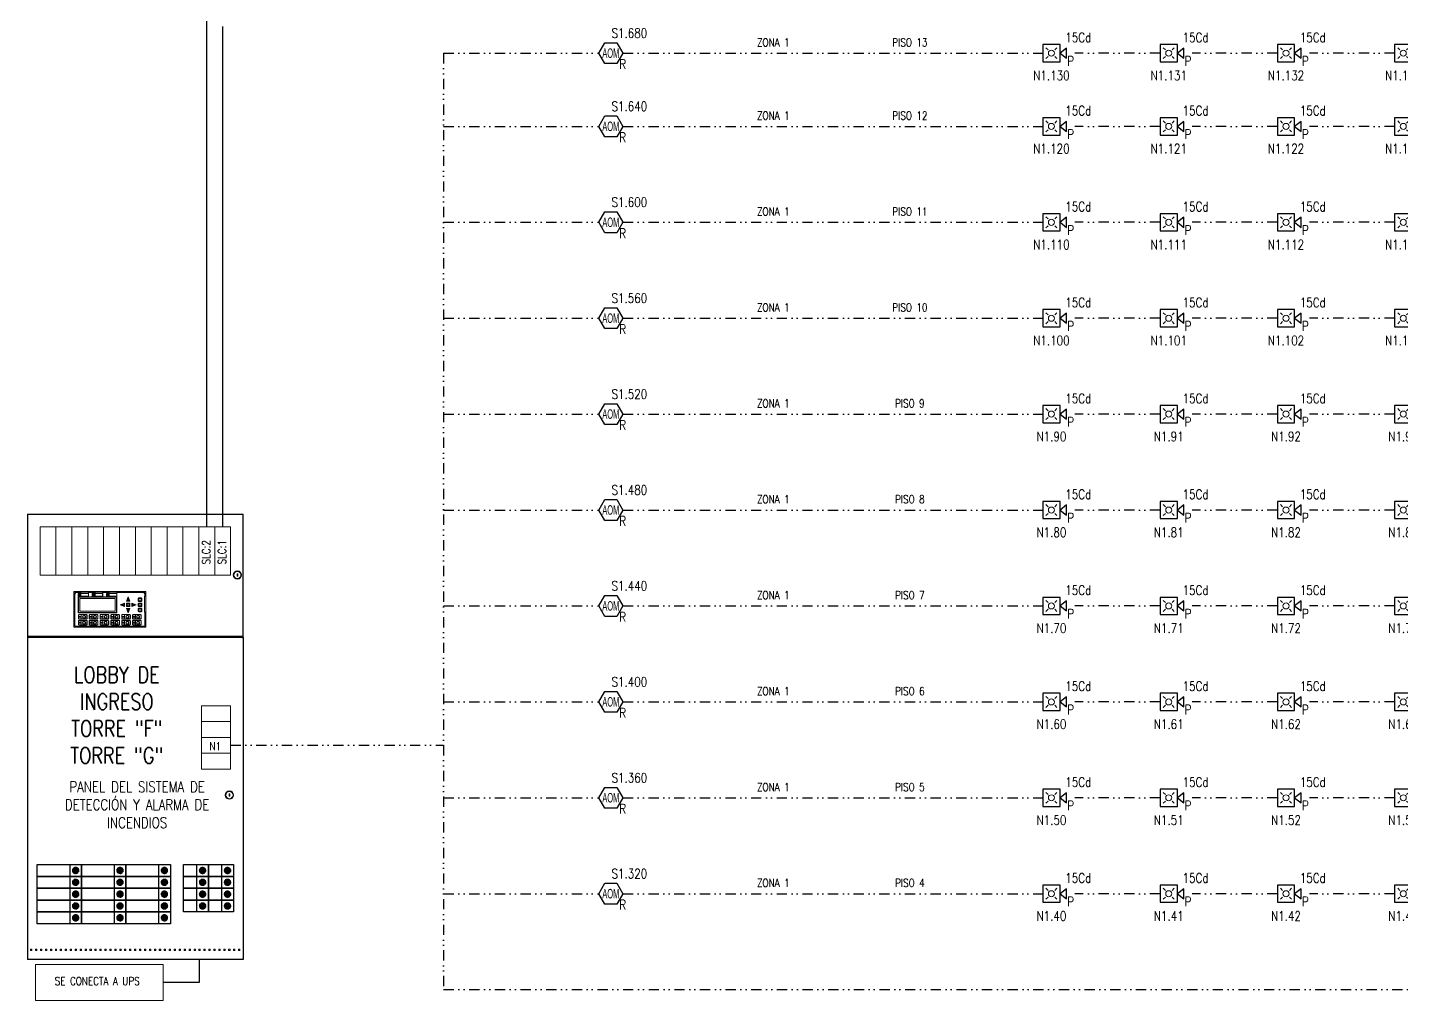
# Model space of a CAD drawing. Header units: millimetres. Extents: x 211731 to 284860, y 77995 to 131609.
# Drawn here: x 211731 to 237266, y 77995 to 96082 of the extents above; entities that cross this region are included whole.
import ezdxf
from ezdxf.enums import TextEntityAlignment as Align

# ---------------------------------------------------------------- set-up
doc = ezdxf.new("R2010")
doc.units = ezdxf.units.MM
for name, pattern in [('AQ-06 (CORTES Y ELEVACIONES)-MANATI 2 - 17-12-12$0$EJE ESC 25 000$1${ Batten }', [0]), ('DIVIDE2', [15.875, 6.35, -3.175, 0, -3.175, 0, -3.175]), ('PHANTOM', [63.5, 31.75, -6.35, 6.35, -6.35, 6.35, -6.35])]:
    doc.linetypes.add(name, pattern=pattern)
for name, color, linetype, lineweight in [('D&A SLC EQUIPOS', 7, 'Continuous', 20), ('VCS_D&A (NAC)', 4, 'DIVIDE2', 30), ('VCS_D&A (SLC)', 92, 'Continuous', 30), ('VCS_EQUIPOS', 7, 'Continuous', 30), ('VCS_ESPECTRAL', 161, 'PHANTOM', 15), ('VCS_LINEA FINA', 232, 'Continuous', 20), ('VCS_TEXTO 0 (EQ.)', 160, 'Continuous', 15), ('VCS_TEXTO 1(TAG)', 7, 'Continuous', 15), ('VCS_TEXTO 2 (NOTAS)', 7, 'Continuous', 15)]:
    doc.layers.add(name, color=color, linetype=linetype, lineweight=lineweight)
doc.layers.add('VCS_METAL', color=60, linetype='Continuous')
doc.styles.get("Standard").update_dxf_attribs({"font": 'arial.ttf'})
doc.styles.add('VCS', font='romans.shx', dxfattribs={"width": 0.8, "height": 2.4})
doc.styles.add('VCS_2', font='romans.shx', dxfattribs={"width": 0.8, "height": 2})

# ---------------------------------------------------------------- blocks, each defined once
blk = doc.blocks.new('Módulo de control (relay)')
at = {"layer": 'VCS_EQUIPOS'}
blk.add_lwpolyline([(1.4, -2.42), (-1.4, -2.42), (-2.8, 0), (-1.4, 2.42), (1.4, 2.42), (2.8, 0)], close=True, dxfattribs=at)
at = {"layer": 'VCS_TEXTO 0 (EQ.)', "color": 175, "insert": (0, 0), "char_height": 2.2, "attachment_point": 5}
blk.add_mtext('{\\fArial Narrow|b0|i0|c0|p34;\\W0.6;\\C160;AOM}', dxfattribs=at)
at = {"layer": 'VCS_TEXTO 1(TAG)', "style": 'VCS', "width": 0.8}
for tag, p in [('D1', (0.87, 3.07)), ('D2', (0.87, -5.61))]:
    blk.add_attdef(tag, p, '', height=2.2, dxfattribs=at)
blk = doc.blocks.new('Sirena con luz estroboscópica_PARED')
for points in [[(2, 2), (-2, 2), (-2, -2), (2, -2)], [(3.52, -1.17), (3.52, 1.17), (2, 0)]]:
    blk.add_lwpolyline(points, close=True)
at = {"layer": 'VCS_TEXTO 0 (EQ.)', "color": 160}
for p, q in [((-1.27, 1.27), (-0.78, 0.78)), ((1.27, 1.27), (0.78, 0.78)), ((-0.78, -0.78), (-1.27, -1.27)), ((0.78, -0.78), (1.27, -1.27))]:
    blk.add_line(p, q, dxfattribs=at)
blk.add_circle((0, 0), 0.703, dxfattribs=at)
at = {"layer": 'VCS_TEXTO 1(TAG)', "style": 'VCS', "width": 0.8}
for tag, p in [('INTEN.', (3.21, 2.55)), ('TIPO', (3.7, -2.91))]:
    blk.add_attdef(tag, p, '', height=2.2, dxfattribs=at)
blk.add_attdef('NUM-COD', text='', height=2.2, dxfattribs=at).set_placement((0, -6.28), align=Align.CENTER)

msp = doc.modelspace()

# ---------------------------------------------------------------- hatches: boundary and pattern name
at = {"layer": 'VCS_ESPECTRAL'}
h = msp.add_hatch(color=256, dxfattribs=at)
h.dxf.hatch_style = 1
edge = h.paths.add_edge_path()
edge.add_arc((212626, 80412), 60.4, 0, 360)
h = msp.add_hatch(color=256, dxfattribs=at)
h.dxf.hatch_style = 1
edge = h.paths.add_edge_path()
edge.add_arc((213451, 80412), 60.4, 0, 360)
h = msp.add_hatch(color=256, dxfattribs=at)
h.dxf.hatch_style = 1
edge = h.paths.add_edge_path()
edge.add_arc((214276, 80412), 60.4, 0, 360)
h = msp.add_hatch(color=256, dxfattribs=at)
h.dxf.hatch_style = 1
edge = h.paths.add_edge_path()
edge.add_arc((214985, 80412), 60.4, 0, 360)
h = msp.add_hatch(color=256, dxfattribs=at)
h.dxf.hatch_style = 1
edge = h.paths.add_edge_path()
edge.add_arc((215449, 80412), 60.4, 0, 360)
h = msp.add_hatch(color=256, dxfattribs=at)
h.dxf.hatch_style = 1
edge = h.paths.add_edge_path()
edge.add_arc((212626, 80192), 60.4, 0, 360)
h = msp.add_hatch(color=256, dxfattribs=at)
h.dxf.hatch_style = 1
edge = h.paths.add_edge_path()
edge.add_arc((213451, 80192), 60.4, 0, 360)
h = msp.add_hatch(color=256, dxfattribs=at)
h.dxf.hatch_style = 1
edge = h.paths.add_edge_path()
edge.add_arc((214276, 80192), 60.4, 0, 360)
h = msp.add_hatch(color=256, dxfattribs=at)
h.dxf.hatch_style = 1
edge = h.paths.add_edge_path()
edge.add_arc((214985, 80192), 60.4, 0, 360)
h = msp.add_hatch(color=256, dxfattribs=at)
h.dxf.hatch_style = 1
edge = h.paths.add_edge_path()
edge.add_arc((215449, 80192), 60.4, 0, 360)
h = msp.add_hatch(color=256, dxfattribs=at)
h.dxf.hatch_style = 1
edge = h.paths.add_edge_path()
edge.add_arc((212626, 79972), 60.4, 0, 360)
h = msp.add_hatch(color=256, dxfattribs=at)
h.dxf.hatch_style = 1
edge = h.paths.add_edge_path()
edge.add_arc((213451, 79972), 60.4, 0, 360)
h = msp.add_hatch(color=256, dxfattribs=at)
h.dxf.hatch_style = 1
edge = h.paths.add_edge_path()
edge.add_arc((214276, 79972), 60.4, 0, 360)
h = msp.add_hatch(color=256, dxfattribs=at)
h.dxf.hatch_style = 1
edge = h.paths.add_edge_path()
edge.add_arc((214985, 79972), 60.4, 0, 360)
h = msp.add_hatch(color=256, dxfattribs=at)
h.dxf.hatch_style = 1
edge = h.paths.add_edge_path()
edge.add_arc((215449, 79972), 60.4, 0, 360)
h = msp.add_hatch(color=256, dxfattribs=at)
h.dxf.hatch_style = 1
edge = h.paths.add_edge_path()
edge.add_arc((212626, 79752), 60.4, 0, 360)
h = msp.add_hatch(color=256, dxfattribs=at)
h.dxf.hatch_style = 1
edge = h.paths.add_edge_path()
edge.add_arc((213451, 79752), 60.4, 0, 360)
h = msp.add_hatch(color=256, dxfattribs=at)
h.dxf.hatch_style = 1
edge = h.paths.add_edge_path()
edge.add_arc((214276, 79752), 60.4, 0, 360)
h = msp.add_hatch(color=256, dxfattribs=at)
h.dxf.hatch_style = 1
edge = h.paths.add_edge_path()
edge.add_arc((214985, 79752), 60.4, 0, 360)
h = msp.add_hatch(color=256, dxfattribs=at)
h.dxf.hatch_style = 1
edge = h.paths.add_edge_path()
edge.add_arc((215449, 79752), 60.4, 0, 360)
h = msp.add_hatch(color=256, dxfattribs=at)
h.dxf.hatch_style = 1
edge = h.paths.add_edge_path()
edge.add_arc((212626, 79532), 60.4, 0, 360)
h = msp.add_hatch(color=256, dxfattribs=at)
h.dxf.hatch_style = 1
edge = h.paths.add_edge_path()
edge.add_arc((213451, 79532), 60.4, 0, 360)
h = msp.add_hatch(color=256, dxfattribs=at)
h.dxf.hatch_style = 1
edge = h.paths.add_edge_path()
edge.add_arc((214276, 79532), 60.4, 0, 360)

# ---------------------------------------------------------------- linework, layer by layer
at = {"layer": 'D&A SLC EQUIPOS', "ltscale": 2}
for p, q in [((211732, 84771), (211731, 84771)), ((211731, 84736), (211732, 84736)), ((211743, 84771), (211741, 84771)), ((211741, 84736), (211743, 84736)), ((211743, 84771), (211743, 84769)), ((211743, 84760), (211743, 84759)), ((211743, 84749), (211743, 84748)), ((211743, 84739), (211743, 84736)), ((215728, 84771), (215730, 84771)), ((215728, 84771), (215728, 84769)), ((215728, 84760), (215728, 84759)), ((215728, 84749), (215728, 84748)), ((215728, 84739), (215728, 84736)), ((215730, 84736), (215728, 84736)), ((215739, 84771), (215740, 84771)), ((215740, 84736), (215739, 84736)), ((211732, 78770), (211731, 78770)), ((211743, 78770), (211741, 78770)), ((211743, 78770), (211743, 78767)), ((211743, 78758), (211743, 78758)), ((215728, 78770), (215728, 78767)), ((215728, 78770), (215730, 78770)), ((215728, 78758), (215728, 78758)), ((215739, 78770), (215740, 78770))]:
    msp.add_line(p, q, dxfattribs=at)
at = {"layer": 'D&A SLC EQUIPOS'}
for points in [[(211741, 84771), (211738, 84771), (211735, 84771), (211732, 84771)], [(211732, 84736), (211735, 84736), (211738, 84736), (211741, 84736)], [(211743, 84769), (211743, 84766), (211743, 84763), (211743, 84760)], [(211743, 84748), (211743, 84745), (211743, 84742), (211743, 84739)], [(215728, 84769), (215728, 84766), (215728, 84763), (215728, 84760)], [(215728, 84748), (215728, 84745), (215728, 84742), (215728, 84739)], [(215730, 84771), (215733, 84771), (215736, 84771), (215739, 84771)], [(215739, 84736), (215736, 84736), (215733, 84736), (215730, 84736)], [(211741, 78770), (211738, 78770), (211735, 78770), (211732, 78770)], [(211743, 78767), (211743, 78764), (211743, 78761), (211743, 78758)], [(215728, 78767), (215728, 78764), (215728, 78761), (215728, 78758)], [(215730, 78770), (215733, 78770), (215736, 78770), (215739, 78770)]]:
    msp.add_spline(points, degree=3, dxfattribs=at)
at = {"layer": 'VCS_D&A (NAC)', "ltscale": 30}
for p, q in [((232780, 95604), (231195, 95604)), ((232780, 95604), (231195, 95604)), ((234959, 95604), (233375, 95604)), ((237138, 95604), (235554, 95604)), ((232780, 94243), (231195, 94243)), ((232780, 94243), (231195, 94243)), ((234959, 94243), (233375, 94243)), ((237138, 94243), (235554, 94243)), ((232780, 92460), (231195, 92460)), ((232780, 92460), (231195, 92460)), ((234959, 92460), (233375, 92460)), ((237138, 92460), (235554, 92460)), ((232780, 90677), (231195, 90677)), ((232780, 90677), (231195, 90677)), ((234959, 90677), (233375, 90677)), ((237138, 90677), (235554, 90677)), ((232780, 88895), (231195, 88895)), ((232780, 88895), (231195, 88895)), ((234959, 88895), (233375, 88895)), ((237138, 88895), (235554, 88895)), ((232780, 87112), (231195, 87112)), ((232780, 87112), (231195, 87112)), ((234959, 87112), (233375, 87112)), ((237138, 87112), (235554, 87112)), ((232780, 85329), (231195, 85329)), ((232780, 85329), (231195, 85329)), ((234959, 85329), (233375, 85329)), ((237138, 85329), (235554, 85329)), ((232780, 83546), (231195, 83546)), ((234959, 83546), (233375, 83546)), ((237138, 83546), (235554, 83546)), ((232780, 81763), (231195, 81763)), ((234959, 81763), (233375, 81763)), ((237138, 81763), (235554, 81763)), ((232780, 79980), (231195, 79980)), ((234959, 79980), (233375, 79980)), ((237138, 79980), (235554, 79980))]:
    msp.add_line(p, q, dxfattribs=at)
for points in [[(219464, 95604), (219464, 78198)], [(219464, 95604), (222348, 95604)], [(222796, 95604), (230600, 95604)], [(219464, 94243), (222348, 94243)], [(222796, 94243), (230600, 94243)], [(219464, 92460), (222348, 92460)], [(222796, 92460), (230600, 92460)], [(219464, 90677), (222348, 90677)], [(222796, 90677), (230600, 90677)], [(219464, 88895), (222348, 88895)], [(222796, 88895), (230600, 88895)], [(219464, 87112), (222348, 87112)], [(222796, 87112), (230600, 87112)], [(219464, 85329), (222348, 85329)], [(222796, 85329), (230600, 85329)], [(219464, 83546), (222348, 83546)], [(222796, 83546), (230600, 83546)], [(215506, 82741), (219463, 82741)], [(219464, 81763), (222348, 81763)], [(222796, 81763), (230600, 81763)], [(219464, 79980), (222348, 79980)], [(222796, 79980), (230600, 79980)], [(219464, 78198), (254026, 78198)]]:
    msp.add_lwpolyline(points, dxfattribs=at)
at = {"layer": 'VCS_D&A (SLC)'}
msp.add_line((215063, 86801), (215063, 96420), dxfattribs=at)
at = {"layer": 'VCS_D&A (SLC)', "ltscale": 0.05}
msp.add_line((215358, 96099), (215358, 86801), dxfattribs=at)
at = {"layer": 'VCS_D&A (SLC)', "color": 10, "ltscale": 0.05}
msp.add_lwpolyline([(214923, 78758), (214923, 78329), (214255, 78329)], dxfattribs=at)
at = {"layer": 'VCS_ESPECTRAL'}
for centre in [(212626, 80412), (213451, 80412), (214276, 80412), (214985, 80412), (215449, 80412), (212626, 80192), (213451, 80192), (214276, 80192), (214985, 80192), (215449, 80192), (212626, 79972), (213451, 79972), (214276, 79972), (214985, 79972), (215449, 79972), (212626, 79752), (213451, 79752), (214276, 79752), (214985, 79752), (215449, 79752), (212626, 79532), (213451, 79532), (214276, 79532)]:
    msp.add_circle(centre, 60.4, dxfattribs=at)
at = {"layer": 'VCS_LINEA FINA'}
for p, q in [((213907, 85514), (213930, 85514)), ((213907, 85514), (213907, 85212)), ((213907, 85212), (213930, 85212))]:
    msp.add_line(p, q, dxfattribs=at)
at = {"layer": 'VCS_LINEA FINA', "linetype": 'AQ-06 (CORTES Y ELEVACIONES)-MANATI 2 - 17-12-12$0$EJE ESC 25 000$1${ Batten }'}
for points in [[(211966, 85899), (211966, 86801), (212261, 86801), (212261, 85899)], [(212261, 85899), (212261, 86801), (212556, 86801), (212556, 85899)], [(212556, 85899), (212556, 86801), (212851, 86801), (212851, 85899)], [(212851, 85899), (212851, 86801), (213146, 86801), (213146, 85899)], [(213146, 85899), (213146, 86801), (213441, 86801), (213441, 85899)], [(213441, 85899), (213441, 86801), (213736, 86801), (213736, 85899)], [(213736, 85899), (213736, 86801), (214031, 86801), (214031, 85899)], [(214031, 85899), (214031, 86801), (214326, 86801), (214326, 85899)], [(214326, 85899), (214326, 86801), (214620, 86801), (214620, 85899)], [(214620, 85899), (214620, 86801), (214915, 86801), (214915, 85899)], [(214915, 85899), (214915, 86801), (215210, 86801), (215210, 85899)], [(215210, 85899), (215210, 86801), (215505, 86801), (215505, 85899)], [(214966, 83475), (215506, 83475), (215506, 83180), (214966, 83180)], [(214966, 83180), (215506, 83180), (215506, 82885), (214966, 82885)], [(214966, 82885), (215506, 82885), (215506, 82590), (214966, 82590)], [(214966, 82590), (215506, 82590), (215506, 82295), (214966, 82295)]]:
    msp.add_lwpolyline(points, close=True, dxfattribs=at)
at = {"layer": 'VCS_LINEA FINA'}
for points in [[(215626, 85926), (215638, 85926), (215638, 85882), (215626, 85882)], [(212593, 84934), (213930, 84934), (213930, 85595), (212593, 85595)], [(212687, 85543), (212710, 85543), (212710, 85528), (212687, 85528)], [(212864, 85573), (212724, 85573), (212724, 85595), (212864, 85595)], [(212724, 85510), (212724, 85561), (212864, 85561), (212864, 85510)], [(212951, 85543), (212974, 85543), (212974, 85528), (212951, 85528)], [(213127, 85573), (212988, 85573), (212988, 85595), (213127, 85595)], [(212988, 85510), (212988, 85561), (213127, 85561), (213127, 85510)], [(213215, 85543), (213238, 85543), (213238, 85528), (213215, 85528)], [(213391, 85573), (213252, 85573), (213252, 85595), (213391, 85595)], [(213252, 85510), (213252, 85561), (213391, 85561), (213391, 85510)], [(213394, 85201), (212671, 85201), (212671, 85499), (213394, 85499)], [(213385, 85210), (212680, 85210), (212680, 85490), (213385, 85490)], [(213362, 85233), (212704, 85233), (212704, 85467), (213362, 85467)], [(213537, 85318), (213455, 85350), (213537, 85383)], [(213533, 85323), (213465, 85350), (213533, 85378)], [(213523, 85337), (213491, 85350), (213523, 85363)], [(213570, 85417), (213602, 85498), (213635, 85417)], [(213575, 85420), (213602, 85488), (213630, 85420)], [(213590, 85430), (213603, 85463), (213616, 85430)], [(213669, 85318), (213750, 85350), (213669, 85383)], [(213673, 85323), (213740, 85350), (213673, 85378)], [(213682, 85337), (213715, 85350), (213682, 85363)], [(212694, 85135), (212717, 85135), (212717, 85120), (212694, 85120)], [(212895, 85135), (212918, 85135), (212918, 85120), (212895, 85120)], [(213096, 85135), (213119, 85135), (213119, 85120), (213096, 85120)], [(213297, 85135), (213320, 85135), (213320, 85120), (213297, 85120)], [(213498, 85135), (213521, 85135), (213521, 85120), (213498, 85120)], [(213570, 85283), (213602, 85202), (213635, 85283)], [(213575, 85280), (213602, 85212), (213630, 85280)], [(213590, 85270), (213603, 85238), (213616, 85270)], [(213699, 85135), (213722, 85135), (213722, 85120), (213699, 85120)], [(212694, 85025), (212717, 85025), (212717, 85010), (212694, 85010)], [(212895, 85025), (212918, 85025), (212918, 85010), (212895, 85010)], [(213096, 85025), (213119, 85025), (213119, 85010), (213096, 85010)], [(213297, 85025), (213320, 85025), (213320, 85010), (213297, 85010)], [(213498, 85025), (213521, 85025), (213521, 85010), (213498, 85010)], [(213699, 85025), (213722, 85025), (213722, 85010), (213699, 85010)], [(215478, 81835), (215490, 81835), (215490, 81791), (215478, 81791)]]:
    msp.add_lwpolyline(points, close=True, dxfattribs=at)
for points in [[(212724, 85578), (212610, 85578), (212610, 84952), (213913, 84952), (213913, 85212)], [(212988, 85578), (212864, 85578)], [(213252, 85578), (213127, 85578)], [(213913, 85514), (213913, 85578), (213391, 85578)], [(211740, 84759), (211731, 84759)], [(211740, 84771), (211740, 84759)], [(211740, 84749), (211740, 84736)], [(215732, 84771), (215732, 84759)], [(215732, 84759), (215740, 84759)], [(215732, 84749), (215732, 84736)], [(211788, 78952), (211813, 78952)], [(211788, 78927), (211788, 78952)], [(211813, 78927), (211788, 78927)], [(211813, 78952), (211813, 78927)], [(211879, 78952), (211905, 78952)], [(211879, 78927), (211879, 78952)], [(211905, 78927), (211879, 78927)], [(211905, 78952), (211905, 78927)], [(211972, 78952), (211972, 78927)], [(211997, 78952), (211972, 78952)], [(211972, 78927), (211997, 78927)], [(211997, 78927), (211997, 78952)], [(212064, 78952), (212064, 78927)], [(212090, 78952), (212064, 78952)], [(212064, 78927), (212090, 78927)], [(212090, 78927), (212090, 78952)], [(212156, 78952), (212156, 78927)], [(212182, 78952), (212156, 78952)], [(212156, 78927), (212182, 78927)], [(212182, 78927), (212182, 78952)], [(212249, 78952), (212249, 78927)], [(212273, 78952), (212249, 78952)], [(212249, 78927), (212273, 78927)], [(212273, 78927), (212273, 78952)], [(212340, 78952), (212340, 78927)], [(212366, 78952), (212340, 78952)], [(212340, 78927), (212366, 78927)], [(212366, 78927), (212366, 78952)], [(212432, 78952), (212432, 78927)], [(212458, 78952), (212432, 78952)], [(212432, 78927), (212458, 78927)], [(212458, 78927), (212458, 78952)], [(212525, 78952), (212525, 78927)], [(212550, 78952), (212525, 78952)], [(212525, 78927), (212550, 78927)], [(212550, 78927), (212550, 78952)], [(212616, 78952), (212616, 78927)], [(212642, 78952), (212616, 78952)], [(212616, 78927), (212642, 78927)], [(212642, 78927), (212642, 78952)], [(212709, 78952), (212709, 78927)], [(212734, 78952), (212709, 78952)], [(212709, 78927), (212734, 78927)], [(212734, 78927), (212734, 78952)], [(212801, 78952), (212801, 78927)], [(212826, 78952), (212801, 78952)], [(212801, 78927), (212826, 78927)], [(212826, 78927), (212826, 78952)], [(212892, 78952), (212892, 78927)], [(212918, 78952), (212892, 78952)], [(212892, 78927), (212918, 78927)], [(212918, 78927), (212918, 78952)], [(212985, 78952), (212985, 78927)], [(213010, 78952), (212985, 78952)], [(212985, 78927), (213010, 78927)], [(213010, 78927), (213010, 78952)], [(213077, 78952), (213077, 78927)], [(213102, 78952), (213077, 78952)], [(213077, 78927), (213102, 78927)], [(213102, 78927), (213102, 78952)], [(213169, 78952), (213169, 78927)], [(213194, 78952), (213169, 78952)], [(213169, 78927), (213194, 78927)], [(213194, 78927), (213194, 78952)], [(213261, 78952), (213261, 78927)], [(213286, 78952), (213261, 78952)], [(213261, 78927), (213286, 78927)], [(213286, 78927), (213286, 78952)], [(213353, 78952), (213353, 78927)], [(213378, 78952), (213353, 78952)], [(213353, 78927), (213378, 78927)], [(213378, 78927), (213378, 78952)], [(213445, 78952), (213445, 78927)], [(213471, 78952), (213445, 78952)], [(213445, 78927), (213471, 78927)], [(213471, 78927), (213471, 78952)], [(213537, 78952), (213537, 78927)], [(213562, 78952), (213537, 78952)], [(213537, 78927), (213562, 78927)], [(213562, 78927), (213562, 78952)], [(213629, 78952), (213629, 78927)], [(213654, 78952), (213629, 78952)], [(213629, 78927), (213654, 78927)], [(213654, 78927), (213654, 78952)], [(213721, 78952), (213721, 78927)], [(213747, 78952), (213721, 78952)], [(213721, 78927), (213747, 78927)], [(213747, 78927), (213747, 78952)], [(213813, 78952), (213813, 78927)], [(213838, 78952), (213813, 78952)], [(213813, 78927), (213838, 78927)], [(213838, 78927), (213838, 78952)], [(213905, 78952), (213905, 78927)], [(213931, 78952), (213905, 78952)], [(213905, 78927), (213931, 78927)], [(213931, 78927), (213931, 78952)], [(213997, 78952), (213997, 78927)], [(214023, 78952), (213997, 78952)], [(213997, 78927), (214023, 78927)], [(214023, 78927), (214023, 78952)], [(214090, 78952), (214090, 78927)], [(214114, 78952), (214090, 78952)], [(214090, 78927), (214114, 78927)], [(214114, 78927), (214114, 78952)], [(214181, 78952), (214181, 78927)], [(214207, 78952), (214181, 78952)], [(214181, 78927), (214207, 78927)], [(214207, 78927), (214207, 78952)], [(214273, 78952), (214273, 78927)], [(214299, 78952), (214273, 78952)], [(214273, 78927), (214299, 78927)], [(214299, 78927), (214299, 78952)], [(214365, 78952), (214365, 78927)], [(214391, 78952), (214365, 78952)], [(214365, 78927), (214391, 78927)], [(214391, 78927), (214391, 78952)], [(214457, 78952), (214457, 78927)], [(214483, 78952), (214457, 78952)], [(214457, 78927), (214483, 78927)], [(214483, 78927), (214483, 78952)], [(214549, 78952), (214575, 78952)], [(214549, 78927), (214549, 78952)], [(214575, 78927), (214549, 78927)], [(214575, 78952), (214575, 78927)], [(214641, 78952), (214667, 78952)], [(214641, 78927), (214641, 78952)], [(214667, 78927), (214641, 78927)], [(214667, 78952), (214667, 78927)], [(214733, 78952), (214759, 78952)], [(214733, 78927), (214733, 78952)], [(214759, 78927), (214733, 78927)], [(214759, 78952), (214759, 78927)], [(214826, 78952), (214851, 78952)], [(214826, 78927), (214826, 78952)], [(214851, 78927), (214826, 78927)], [(214851, 78952), (214851, 78927)], [(214917, 78952), (214943, 78952)], [(214917, 78927), (214917, 78952)], [(214943, 78927), (214917, 78927)], [(214943, 78952), (214943, 78927)], [(215009, 78952), (215035, 78952)], [(215009, 78927), (215009, 78952)], [(215035, 78927), (215009, 78927)], [(215035, 78952), (215035, 78927)], [(215102, 78952), (215127, 78952)], [(215102, 78927), (215102, 78952)], [(215127, 78927), (215102, 78927)], [(215127, 78952), (215127, 78927)], [(215193, 78952), (215219, 78952)], [(215193, 78927), (215193, 78952)], [(215219, 78927), (215193, 78927)], [(215219, 78952), (215219, 78927)], [(215286, 78952), (215311, 78952)], [(215286, 78927), (215286, 78952)], [(215311, 78927), (215286, 78927)], [(215311, 78952), (215311, 78927)], [(215378, 78952), (215378, 78927)], [(215403, 78952), (215378, 78952)], [(215378, 78927), (215403, 78927)], [(215403, 78927), (215403, 78952)], [(215469, 78952), (215469, 78927)], [(215495, 78952), (215469, 78952)], [(215469, 78927), (215495, 78927)], [(215495, 78927), (215495, 78952)], [(215562, 78952), (215562, 78927)], [(215587, 78952), (215562, 78952)], [(215562, 78927), (215587, 78927)], [(215587, 78927), (215587, 78952)], [(215654, 78952), (215654, 78927)], [(215679, 78952), (215654, 78952)], [(215654, 78927), (215679, 78927)], [(215679, 78927), (215679, 78952)], [(211731, 78758), (211731, 78770)], [(211740, 78758), (211731, 78758)], [(211740, 78770), (211740, 78758)], [(215732, 78770), (215732, 78758)], [(215732, 78758), (215740, 78758)], [(215740, 78758), (215740, 78770)]]:
    msp.add_lwpolyline(points, dxfattribs=at)
for points in [[(212867, 85564), (212867, 85507), (212688, 85507, -0.414214), (212671, 85524), (212671, 85547, -0.414214), (212688, 85564)], [(212721, 85561), (212688, 85561, 0.414214), (212674, 85547), (212674, 85524, 0.414214), (212688, 85510), (212721, 85510)], [(213130, 85564), (213130, 85507), (212952, 85507, -0.414214), (212935, 85524), (212935, 85547, -0.414214), (212952, 85564)], [(212985, 85561), (212952, 85561, 0.414214), (212938, 85547), (212938, 85524, 0.414214), (212952, 85510), (212985, 85510)], [(213394, 85564), (213394, 85507), (213216, 85507, -0.414214), (213199, 85524), (213199, 85547, -0.414214), (213216, 85564)], [(213249, 85561), (213216, 85561, 0.414214), (213202, 85547), (213202, 85524, 0.414214), (213216, 85510), (213249, 85510)], [(213584, 85383), (213621, 85383, -0.414214), (213635, 85369), (213635, 85331, -0.414214), (213621, 85317), (213584, 85317, -0.414214), (213570, 85331), (213570, 85369, -0.414214)], [(213584, 85380), (213621, 85380, -0.414214), (213632, 85369), (213632, 85331, -0.414214), (213621, 85320), (213584, 85320, -0.414214), (213573, 85331), (213573, 85369, -0.414214)], [(213584, 85371), (213621, 85371, -0.414214), (213623, 85369), (213623, 85331, -0.414214), (213621, 85329), (213584, 85329, -0.414214), (213582, 85331), (213582, 85369, -0.414214)], [(213805, 85412), (213842, 85412, 0.414214), (213856, 85426), (213856, 85464, 0.414214), (213842, 85478), (213805, 85478, 0.414214), (213791, 85464), (213791, 85426, 0.414214)], [(213805, 85383), (213842, 85383, -0.414214), (213856, 85369), (213856, 85331, -0.414214), (213842, 85317), (213805, 85317, -0.414214), (213791, 85331), (213791, 85369, -0.414214)], [(213805, 85288), (213842, 85288, -0.414214), (213856, 85274), (213856, 85236, -0.414214), (213842, 85222), (213805, 85222, -0.414214), (213791, 85236), (213791, 85274, -0.414214)], [(213805, 85415), (213842, 85415, 0.414214), (213853, 85426), (213853, 85464, 0.414214), (213842, 85475), (213805, 85475, 0.414214), (213794, 85464), (213794, 85426, 0.414214)], [(213805, 85380), (213842, 85380, -0.414214), (213853, 85369), (213853, 85331, -0.414214), (213842, 85320), (213805, 85320, -0.414214), (213794, 85331), (213794, 85369, -0.414214)], [(213805, 85424), (213842, 85424, 0.414214), (213844, 85426), (213844, 85464, 0.414214), (213842, 85466), (213805, 85466, 0.414214), (213803, 85464), (213803, 85426, 0.414214)], [(213805, 85371), (213842, 85371, -0.414214), (213844, 85369), (213844, 85331, -0.414214), (213842, 85329), (213805, 85329, -0.414214), (213803, 85331), (213803, 85369, -0.414214)], [(212822, 85084, 0.414214), (212839, 85101), (212839, 85154, 0.414214), (212822, 85171), (212695, 85171, 0.414214), (212678, 85154), (212678, 85101, 0.414214), (212695, 85084)], [(212822, 84974, 0.414214), (212839, 84991), (212839, 85044, 0.414214), (212822, 85061), (212695, 85061, 0.414214), (212678, 85044), (212678, 84991, 0.414214), (212695, 84974)], [(212728, 85168), (212695, 85168, 0.414214), (212681, 85154), (212681, 85101, 0.414214), (212695, 85087), (212728, 85087)], [(212728, 85058), (212695, 85058, 0.414214), (212681, 85044), (212681, 84991, 0.414214), (212695, 84977), (212728, 84977)], [(212731, 85087), (212822, 85087, 0.414214), (212836, 85101), (212836, 85154, 0.414214), (212822, 85168), (212731, 85168)], [(212731, 84977), (212822, 84977, 0.414214), (212836, 84991), (212836, 85044, 0.414214), (212822, 85058), (212731, 85058)], [(213023, 85084, 0.414214), (213040, 85101), (213040, 85154, 0.414214), (213023, 85171), (212896, 85171, 0.414214), (212879, 85154), (212879, 85101, 0.414214), (212896, 85084)], [(213023, 84974, 0.414214), (213040, 84991), (213040, 85044, 0.414214), (213023, 85061), (212896, 85061, 0.414214), (212879, 85044), (212879, 84991, 0.414214), (212896, 84974)], [(212929, 85168), (212896, 85168, 0.414214), (212882, 85154), (212882, 85101, 0.414214), (212896, 85087), (212929, 85087)], [(212929, 85058), (212896, 85058, 0.414214), (212882, 85044), (212882, 84991, 0.414214), (212896, 84977), (212929, 84977)], [(212932, 85087), (213023, 85087, 0.414214), (213037, 85101), (213037, 85154, 0.414214), (213023, 85168), (212932, 85168)], [(212932, 84977), (213023, 84977, 0.414214), (213037, 84991), (213037, 85044, 0.414214), (213023, 85058), (212932, 85058)], [(213224, 85084, 0.414214), (213241, 85101), (213241, 85154, 0.414214), (213224, 85171), (213097, 85171, 0.414214), (213080, 85154), (213080, 85101, 0.414214), (213097, 85084)], [(213224, 84974, 0.414214), (213241, 84991), (213241, 85044, 0.414214), (213224, 85061), (213097, 85061, 0.414214), (213080, 85044), (213080, 84991, 0.414214), (213097, 84974)], [(213130, 85168), (213097, 85168, 0.414214), (213083, 85154), (213083, 85101, 0.414214), (213097, 85087), (213130, 85087)], [(213130, 85058), (213097, 85058, 0.414214), (213083, 85044), (213083, 84991, 0.414214), (213097, 84977), (213130, 84977)], [(213133, 85087), (213224, 85087, 0.414214), (213238, 85101), (213238, 85154, 0.414214), (213224, 85168), (213133, 85168)], [(213133, 84977), (213224, 84977, 0.414214), (213238, 84991), (213238, 85044, 0.414214), (213224, 85058), (213133, 85058)], [(213425, 85084, 0.414214), (213442, 85101), (213442, 85154, 0.414214), (213425, 85171), (213298, 85171, 0.414214), (213281, 85154), (213281, 85101, 0.414214), (213298, 85084)], [(213425, 84974, 0.414214), (213442, 84991), (213442, 85044, 0.414214), (213425, 85061), (213298, 85061, 0.414214), (213281, 85044), (213281, 84991, 0.414214), (213298, 84974)], [(213331, 85168), (213298, 85168, 0.414214), (213284, 85154), (213284, 85101, 0.414214), (213298, 85087), (213331, 85087)], [(213331, 85058), (213298, 85058, 0.414214), (213284, 85044), (213284, 84991, 0.414214), (213298, 84977), (213331, 84977)], [(213334, 85087), (213425, 85087, 0.414214), (213439, 85101), (213439, 85154, 0.414214), (213425, 85168), (213334, 85168)], [(213334, 84977), (213425, 84977, 0.414214), (213439, 84991), (213439, 85044, 0.414214), (213425, 85058), (213334, 85058)], [(213626, 85084, 0.414214), (213643, 85101), (213643, 85154, 0.414214), (213626, 85171), (213499, 85171, 0.414214), (213482, 85154), (213482, 85101, 0.414214), (213499, 85084)], [(213626, 84974, 0.414214), (213643, 84991), (213643, 85044, 0.414214), (213626, 85061), (213499, 85061, 0.414214), (213482, 85044), (213482, 84991, 0.414214), (213499, 84974)], [(213532, 85168), (213499, 85168, 0.414214), (213485, 85154), (213485, 85101, 0.414214), (213499, 85087), (213532, 85087)], [(213532, 85058), (213499, 85058, 0.414214), (213485, 85044), (213485, 84991, 0.414214), (213499, 84977), (213532, 84977)], [(213535, 85087), (213626, 85087, 0.414214), (213640, 85101), (213640, 85154, 0.414214), (213626, 85168), (213535, 85168)], [(213535, 84977), (213626, 84977, 0.414214), (213640, 84991), (213640, 85044, 0.414214), (213626, 85058), (213535, 85058)], [(213827, 85084, 0.414214), (213844, 85101), (213844, 85154, 0.414214), (213827, 85171), (213700, 85171, 0.414214), (213683, 85154), (213683, 85101, 0.414214), (213700, 85084)], [(213827, 84974, 0.414214), (213844, 84991), (213844, 85044, 0.414214), (213827, 85061), (213700, 85061, 0.414214), (213683, 85044), (213683, 84991, 0.414214), (213700, 84974)], [(213733, 85168), (213700, 85168, 0.414214), (213686, 85154), (213686, 85101, 0.414214), (213700, 85087), (213733, 85087)], [(213733, 85058), (213700, 85058, 0.414214), (213686, 85044), (213686, 84991, 0.414214), (213700, 84977), (213733, 84977)], [(213736, 85087), (213827, 85087, 0.414214), (213841, 85101), (213841, 85154, 0.414214), (213827, 85168), (213736, 85168)], [(213736, 84977), (213827, 84977, 0.414214), (213841, 84991), (213841, 85044, 0.414214), (213827, 85058), (213736, 85058)], [(213805, 85285), (213842, 85285, -0.414214), (213853, 85274), (213853, 85236, -0.414214), (213842, 85225), (213805, 85225, -0.414214), (213794, 85236), (213794, 85274, -0.414214)], [(213805, 85276), (213842, 85276, -0.414214), (213844, 85274), (213844, 85236, -0.414214), (213842, 85234), (213805, 85234, -0.414214), (213803, 85236), (213803, 85274, -0.414214)]]:
    msp.add_lwpolyline(points, format="xyb", close=True, dxfattribs=at)
for centre, radius in [((215632, 85904), 77.1), ((215632, 85904), 66.5), ((212622, 85566), 4), ((213901, 85566), 4), ((212783, 85127), 29.7), ((212783, 85017), 29.7), ((212783, 85127), 21.8), ((212783, 85017), 21.8), ((212984, 85127), 29.7), ((212984, 85017), 29.7), ((212984, 85127), 21.8), ((212984, 85017), 21.8), ((213185, 85127), 29.7), ((213185, 85017), 29.7), ((213185, 85127), 21.8), ((213185, 85017), 21.8), ((213386, 85127), 29.7), ((213386, 85017), 29.7), ((213386, 85127), 21.8), ((213386, 85017), 21.8), ((213587, 85127), 29.7), ((213587, 85017), 29.7), ((213587, 85127), 21.8), ((213587, 85017), 21.8), ((213788, 85127), 29.7), ((213788, 85017), 29.7), ((213788, 85127), 21.8), ((213788, 85017), 21.8), ((215484, 81813), 77.1), ((215484, 81813), 66.5)]:
    msp.add_circle(centre, radius, dxfattribs=at)
for centre, radius, start, end in [((213510, 85350), 29.8, 167.7965, 192.7918), ((213510, 85350), 23.3, 155.9075, 204.7482), ((213510, 85350), 23.3, 14.4453, 68.4375), ((213510, 85350), 23.3, 291.8287, 345.5547), ((213510, 85350), 29.8, 40.8232, 56.5485), ((213510, 85350), 29.8, 303.7851, 319.1768), ((213603, 85443), 29.8, 213.7851, 229.1768), ((213603, 85443), 23.3, 201.8287, 255.5547), ((213603, 85350), 22, 157.5197, 202.4803), ((213603, 85443), 23.3, 65.9075, 114.7482), ((213603, 85443), 29.8, 77.7965, 102.7918), ((213603, 85350), 22, 72.7562, 107.2438), ((213603, 85350), 22, 252.7562, 287.2438), ((213603, 85443), 23.3, 284.4453, 338.4375), ((213603, 85443), 29.8, 310.8232, 326.5485), ((213603, 85350), 22, 337.5197, 22.4803), ((213695, 85350), 29.8, 123.4515, 139.1768), ((213695, 85350), 23.3, 111.5625, 165.5547), ((213695, 85350), 23.3, 194.4453, 248.1713), ((213695, 85350), 29.8, 220.8232, 236.2149), ((213695, 85350), 23.3, 335.2518, 24.0925), ((213695, 85350), 29.8, 347.2082, 12.2035), ((213823, 85445), 22, 157.5197, 202.4803), ((213823, 85350), 22, 157.5197, 202.4803), ((213823, 85445), 22, 72.7562, 107.2438), ((213823, 85445), 22, 252.7562, 287.2438), ((213823, 85350), 22, 72.7562, 107.2438), ((213823, 85350), 22, 252.7562, 287.2438), ((213823, 85445), 22, 337.5197, 22.4803), ((213823, 85350), 22, 337.5197, 22.4803), ((213603, 85257), 29.8, 130.8232, 146.2149), ((213603, 85257), 23.3, 104.4453, 158.1713), ((213603, 85257), 23.3, 245.2518, 294.0925), ((213603, 85257), 29.8, 257.2082, 282.2035), ((213603, 85257), 23.3, 21.5625, 75.5547), ((213603, 85257), 29.8, 33.4515, 49.1768), ((213823, 85255), 22, 157.5197, 202.4803), ((213823, 85255), 22, 72.7562, 107.2438), ((213823, 85255), 22, 252.7562, 287.2438), ((213823, 85255), 22, 337.5197, 22.4803)]:
    msp.add_arc(centre, radius, start, end, dxfattribs=at)
at = {"layer": 'VCS_METAL'}
for p, q in [((212516, 80521), (212516, 80302)), ((213340, 80521), (213340, 80302)), ((214165, 80521), (214165, 80302)), ((214874, 80521), (214874, 80302)), ((215339, 80521), (215339, 80302)), ((212516, 80302), (212516, 80082)), ((213340, 80302), (213340, 80082)), ((214165, 80302), (214165, 80082)), ((214874, 80302), (214874, 80082)), ((215339, 80302), (215339, 80082)), ((212516, 80082), (212516, 79862)), ((213340, 80082), (213340, 79862)), ((214165, 80082), (214165, 79862)), ((214874, 80082), (214874, 79862)), ((215339, 80082), (215339, 79862)), ((212516, 79862), (212516, 79642)), ((213340, 79862), (213340, 79642)), ((214165, 79862), (214165, 79642)), ((214874, 79862), (214874, 79642)), ((215339, 79862), (215339, 79642)), ((212516, 79642), (212516, 79422)), ((213340, 79642), (213340, 79422)), ((214165, 79642), (214165, 79422))]:
    msp.add_line(p, q, dxfattribs=at)
for points in [[(211731, 87036), (215740, 87036)], [(211731, 87036), (211731, 80903)], [(215740, 84749), (215740, 87036)], [(215740, 84759), (211731, 84759)], [(211731, 84749), (215740, 84749)], [(215740, 84749), (215740, 80903)], [(211731, 80903), (211731, 78758)], [(215740, 80903), (215740, 78758)], [(215740, 78758), (211731, 78758)]]:
    msp.add_lwpolyline(points, dxfattribs=at)
for points in [[(211912, 80521), (212736, 80521), (212736, 80302), (211912, 80302)], [(212736, 80521), (213561, 80521), (213561, 80302), (212736, 80302)], [(213561, 80521), (214386, 80521), (214386, 80302), (213561, 80302)], [(214630, 80521), (215095, 80521), (215095, 80302), (214630, 80302)], [(215095, 80521), (215560, 80521), (215560, 80302), (215095, 80302)], [(211912, 80302), (212736, 80302), (212736, 80082), (211912, 80082)], [(212736, 80302), (213561, 80302), (213561, 80082), (212736, 80082)], [(213561, 80302), (214386, 80302), (214386, 80082), (213561, 80082)], [(214630, 80302), (215095, 80302), (215095, 80082), (214630, 80082)], [(215095, 80302), (215560, 80302), (215560, 80082), (215095, 80082)], [(211912, 80082), (212736, 80082), (212736, 79862), (211912, 79862)], [(212736, 80082), (213561, 80082), (213561, 79862), (212736, 79862)], [(213561, 80082), (214386, 80082), (214386, 79862), (213561, 79862)], [(214630, 80082), (215095, 80082), (215095, 79862), (214630, 79862)], [(215095, 80082), (215560, 80082), (215560, 79862), (215095, 79862)], [(211912, 79862), (212736, 79862), (212736, 79642), (211912, 79642)], [(212736, 79862), (213561, 79862), (213561, 79642), (212736, 79642)], [(213561, 79862), (214386, 79862), (214386, 79642), (213561, 79642)], [(214630, 79862), (215095, 79862), (215095, 79642), (214630, 79642)], [(215095, 79862), (215560, 79862), (215560, 79642), (215095, 79642)], [(211912, 79642), (212736, 79642), (212736, 79422), (211912, 79422)], [(212736, 79642), (213561, 79642), (213561, 79422), (212736, 79422)], [(213561, 79642), (214386, 79642), (214386, 79422), (213561, 79422)]]:
    msp.add_lwpolyline(points, close=True, dxfattribs=at)
at = {"layer": 'VCS_TEXTO 2 (NOTAS)'}
msp.add_lwpolyline([(211881, 78663), (214255, 78663), (214255, 77995), (211881, 77995)], close=True, dxfattribs=at)

# ---------------------------------------------------------------- block references
at = {"layer": 'VCS_EQUIPOS'}
ref = msp.add_blockref('Módulo de control (relay)', (222572, 95604), dxfattribs=dict(at, xscale=80, yscale=80, zscale=80))
ref.add_attrib('D1', 'S1.680', (222584, 95889), dxfattribs={"layer": 'VCS_TEXTO 1(TAG)', "height": 176, "style": 'VCS', "width": 0.8})
ref.add_attrib('D2', 'R', (222730, 95312), dxfattribs={"layer": 'VCS_TEXTO 1(TAG)', "height": 176, "style": 'VCS', "width": 0.8})
at = {"layer": 'VCS_EQUIPOS', "xscale": 80, "yscale": 80, "zscale": 80}
for p, values in [((230760, 95604), {'INTEN.': '15Cd', 'NUM-COD': 'N1.130', 'TIPO': 'P'}), ((232940, 95604), {'INTEN.': '15Cd', 'NUM-COD': 'N1.131', 'TIPO': 'P'}), ((235119, 95604), {'INTEN.': '15Cd', 'NUM-COD': 'N1.132', 'TIPO': 'P'}), ((237298, 95604), {'INTEN.': '15Cd', 'NUM-COD': 'N1.133', 'TIPO': 'P'}), ((230760, 94243), {'INTEN.': '15Cd', 'NUM-COD': 'N1.120', 'TIPO': 'P'}), ((232940, 94243), {'INTEN.': '15Cd', 'NUM-COD': 'N1.121', 'TIPO': 'P'}), ((235119, 94243), {'INTEN.': '15Cd', 'NUM-COD': 'N1.122', 'TIPO': 'P'}), ((237298, 94243), {'INTEN.': '15Cd', 'NUM-COD': 'N1.123', 'TIPO': 'P'}), ((230760, 92460), {'INTEN.': '15Cd', 'NUM-COD': 'N1.110', 'TIPO': 'P'}), ((232940, 92460), {'INTEN.': '15Cd', 'NUM-COD': 'N1.111', 'TIPO': 'P'}), ((235119, 92460), {'INTEN.': '15Cd', 'NUM-COD': 'N1.112', 'TIPO': 'P'}), ((237298, 92460), {'INTEN.': '15Cd', 'NUM-COD': 'N1.113', 'TIPO': 'P'}), ((230760, 90677), {'INTEN.': '15Cd', 'NUM-COD': 'N1.100', 'TIPO': 'P'}), ((232940, 90677), {'INTEN.': '15Cd', 'NUM-COD': 'N1.101', 'TIPO': 'P'}), ((235119, 90677), {'INTEN.': '15Cd', 'NUM-COD': 'N1.102', 'TIPO': 'P'}), ((237298, 90677), {'INTEN.': '15Cd', 'NUM-COD': 'N1.103', 'TIPO': 'P'}), ((230760, 88895), {'INTEN.': '15Cd', 'NUM-COD': 'N1.90', 'TIPO': 'P'}), ((232940, 88895), {'INTEN.': '15Cd', 'NUM-COD': 'N1.91', 'TIPO': 'P'}), ((235119, 88895), {'INTEN.': '15Cd', 'NUM-COD': 'N1.92', 'TIPO': 'P'}), ((237298, 88895), {'INTEN.': '15Cd', 'NUM-COD': 'N1.93', 'TIPO': 'P'}), ((230760, 87112), {'INTEN.': '15Cd', 'NUM-COD': 'N1.80', 'TIPO': 'P'}), ((232940, 87112), {'INTEN.': '15Cd', 'NUM-COD': 'N1.81', 'TIPO': 'P'}), ((235119, 87112), {'INTEN.': '15Cd', 'NUM-COD': 'N1.82', 'TIPO': 'P'}), ((237298, 87112), {'INTEN.': '15Cd', 'NUM-COD': 'N1.83', 'TIPO': 'P'}), ((230760, 85329), {'INTEN.': '15Cd', 'NUM-COD': 'N1.70', 'TIPO': 'P'}), ((232940, 85329), {'INTEN.': '15Cd', 'NUM-COD': 'N1.71', 'TIPO': 'P'}), ((235119, 85329), {'INTEN.': '15Cd', 'NUM-COD': 'N1.72', 'TIPO': 'P'}), ((237298, 85329), {'INTEN.': '15Cd', 'NUM-COD': 'N1.73', 'TIPO': 'P'}), ((230760, 83546), {'INTEN.': '15Cd', 'NUM-COD': 'N1.60', 'TIPO': 'P'}), ((232940, 83546), {'INTEN.': '15Cd', 'NUM-COD': 'N1.61', 'TIPO': 'P'}), ((235119, 83546), {'INTEN.': '15Cd', 'NUM-COD': 'N1.62', 'TIPO': 'P'}), ((237298, 83546), {'INTEN.': '15Cd', 'NUM-COD': 'N1.63', 'TIPO': 'P'}), ((230760, 81763), {'INTEN.': '15Cd', 'NUM-COD': 'N1.50', 'TIPO': 'P'}), ((232940, 81763), {'INTEN.': '15Cd', 'NUM-COD': 'N1.51', 'TIPO': 'P'}), ((235119, 81763), {'INTEN.': '15Cd', 'NUM-COD': 'N1.52', 'TIPO': 'P'}), ((237298, 81763), {'INTEN.': '15Cd', 'NUM-COD': 'N1.53', 'TIPO': 'P'}), ((230760, 79980), {'INTEN.': '15Cd', 'NUM-COD': 'N1.40', 'TIPO': 'P'}), ((232940, 79980), {'INTEN.': '15Cd', 'NUM-COD': 'N1.41', 'TIPO': 'P'}), ((235119, 79980), {'INTEN.': '15Cd', 'NUM-COD': 'N1.42', 'TIPO': 'P'}), ((237298, 79980), {'INTEN.': '15Cd', 'NUM-COD': 'N1.43', 'TIPO': 'P'})]:
    msp.add_blockref('Sirena con luz estroboscópica_PARED', p, dxfattribs=at).add_auto_attribs(values)
at = {"layer": 'VCS_EQUIPOS'}
ref = msp.add_blockref('Módulo de control (relay)', (222572, 94243), dxfattribs=dict(at, xscale=80, yscale=80, zscale=80))
ref.add_attrib('D1', 'S1.640', (222584, 94528), dxfattribs={"layer": 'VCS_TEXTO 1(TAG)', "height": 176, "style": 'VCS', "width": 0.8})
ref.add_attrib('D2', 'R', (222730, 93951), dxfattribs={"layer": 'VCS_TEXTO 1(TAG)', "height": 176, "style": 'VCS', "width": 0.8})
ref = msp.add_blockref('Módulo de control (relay)', (222572, 92460), dxfattribs=dict(at, xscale=80, yscale=80, zscale=80))
ref.add_attrib('D1', 'S1.600', (222584, 92745), dxfattribs={"layer": 'VCS_TEXTO 1(TAG)', "height": 176, "style": 'VCS', "width": 0.8})
ref.add_attrib('D2', 'R', (222730, 92168), dxfattribs={"layer": 'VCS_TEXTO 1(TAG)', "height": 176, "style": 'VCS', "width": 0.8})
ref = msp.add_blockref('Módulo de control (relay)', (222572, 90677), dxfattribs=dict(at, xscale=80, yscale=80, zscale=80))
ref.add_attrib('D1', 'S1.560', (222584, 90962), dxfattribs={"layer": 'VCS_TEXTO 1(TAG)', "height": 176, "style": 'VCS', "width": 0.8})
ref.add_attrib('D2', 'R', (222730, 90385), dxfattribs={"layer": 'VCS_TEXTO 1(TAG)', "height": 176, "style": 'VCS', "width": 0.8})
ref = msp.add_blockref('Módulo de control (relay)', (222572, 88895), dxfattribs=dict(at, xscale=80, yscale=80, zscale=80))
ref.add_attrib('D1', 'S1.520', (222584, 89179), dxfattribs={"layer": 'VCS_TEXTO 1(TAG)', "height": 176, "style": 'VCS', "width": 0.8})
ref.add_attrib('D2', 'R', (222730, 88603), dxfattribs={"layer": 'VCS_TEXTO 1(TAG)', "height": 176, "style": 'VCS', "width": 0.8})
ref = msp.add_blockref('Módulo de control (relay)', (222572, 87112), dxfattribs=dict(at, xscale=80, yscale=80, zscale=80))
ref.add_attrib('D1', 'S1.480', (222584, 87397), dxfattribs={"layer": 'VCS_TEXTO 1(TAG)', "height": 176, "style": 'VCS', "width": 0.8})
ref.add_attrib('D2', 'R', (222730, 86820), dxfattribs={"layer": 'VCS_TEXTO 1(TAG)', "height": 176, "style": 'VCS', "width": 0.8})
ref = msp.add_blockref('Módulo de control (relay)', (222572, 85329), dxfattribs=dict(at, xscale=80, yscale=80, zscale=80))
ref.add_attrib('D1', 'S1.440', (222584, 85614), dxfattribs={"layer": 'VCS_TEXTO 1(TAG)', "height": 176, "style": 'VCS', "width": 0.8})
ref.add_attrib('D2', 'R', (222730, 85037), dxfattribs={"layer": 'VCS_TEXTO 1(TAG)', "height": 176, "style": 'VCS', "width": 0.8})
ref = msp.add_blockref('Módulo de control (relay)', (222572, 83546), dxfattribs=dict(at, xscale=80, yscale=80, zscale=80))
ref.add_attrib('D1', 'S1.400', (222584, 83831), dxfattribs={"layer": 'VCS_TEXTO 1(TAG)', "height": 176, "style": 'VCS', "width": 0.8})
ref.add_attrib('D2', 'R', (222730, 83254), dxfattribs={"layer": 'VCS_TEXTO 1(TAG)', "height": 176, "style": 'VCS', "width": 0.8})
ref = msp.add_blockref('Módulo de control (relay)', (222572, 81763), dxfattribs=dict(at, xscale=80, yscale=80, zscale=80))
ref.add_attrib('D1', 'S1.360', (222584, 82048), dxfattribs={"layer": 'VCS_TEXTO 1(TAG)', "height": 176, "style": 'VCS', "width": 0.8})
ref.add_attrib('D2', 'R', (222730, 81471), dxfattribs={"layer": 'VCS_TEXTO 1(TAG)', "height": 176, "style": 'VCS', "width": 0.8})
ref = msp.add_blockref('Módulo de control (relay)', (222572, 79980), dxfattribs=dict(at, xscale=80, yscale=80, zscale=80))
ref.add_attrib('D1', 'S1.320', (222584, 80265), dxfattribs={"layer": 'VCS_TEXTO 1(TAG)', "height": 176, "style": 'VCS', "width": 0.8})
ref.add_attrib('D2', 'R', (222730, 79688), dxfattribs={"layer": 'VCS_TEXTO 1(TAG)', "height": 176, "style": 'VCS', "width": 0.8})

# ---------------------------------------------------------------- texts
at = {"layer": 'VCS_TEXTO 2 (NOTAS)', "style": 'VCS_2', "width": 0.8}
for s, p in [('SLC:2', (215126, 86101)), ('SLC:1', (215421, 86101))]:
    msp.add_text(s, height=150, rotation=90, dxfattribs=at).set_placement(p)
msp.add_text('N1', height=150, dxfattribs=at).set_placement((215113, 82646))
at = {"layer": 'VCS_TEXTO 2 (NOTAS)', "style": 'VCS_2'}
for s, insert, char_height, width, attachment_point in [('\\A1;\\pxqc;ZONA 1', (225591, 95804), 150, 2303.17, 5), ('\\A1;\\pxqc;PISO 13', (228129, 95804), 150, 2303.17, 5), ('\\A1;\\pxqc;ZONA 1', (225591, 94443), 150, 2303.17, 5), ('\\A1;\\pxqc;PISO 12', (228129, 94443), 150, 2303.17, 5), ('\\A1;\\pxqc;ZONA 1', (225591, 92660), 150, 2303.17, 5), ('\\A1;\\pxqc;PISO 11', (228129, 92660), 150, 2303.17, 5), ('\\A1;\\pxqc;ZONA 1', (225591, 90878), 150, 2303.17, 5), ('\\A1;\\pxqc;PISO 10', (228129, 90878), 150, 2303.17, 5), ('\\A1;\\pxqc;ZONA 1', (225591, 89095), 150, 2303.17, 5), ('\\A1;\\pxqc;PISO 9', (228129, 89095), 150, 2303.17, 5), ('\\A1;\\pxqc;ZONA 1', (225591, 87312), 150, 2303.17, 5), ('\\A1;\\pxqc;PISO 8', (228129, 87312), 150, 2303.17, 5), ('\\A1;\\pxqc;ZONA 1', (225591, 85529), 150, 2303.17, 5), ('\\A1;\\pxqc;PISO 7', (228129, 85529), 150, 2303.17, 5), ('\\A1;LOBBY DE INGRESO\\PTORRE "F" TORRE "G"', (213392, 83300), 300, 2676.86, 5), ('\\A1;\\pxqc;ZONA 1', (225591, 83746), 150, 2303.17, 5), ('\\A1;\\pxqc;PISO 6', (228129, 83746), 150, 2303.17, 5), ('\\A1;PANEL DEL SISTEMA DE DETECCIÓN Y ALARMA DE INCENDIOS', (213769, 81633), 200, 3019, 5), ('\\A1;\\pxqc;ZONA 1', (225591, 81963), 150, 2303.17, 5), ('\\A1;\\pxqc;PISO 5', (228129, 81963), 150, 2303.17, 5), ('\\A1;\\pxqc;ZONA 1', (225591, 80181), 150, 2303.17, 5), ('\\A1;\\pxqc;PISO 4', (228129, 80181), 150, 2303.17, 5), ('\\A1;\\pxqc;SE CONECTA A UPS', (214179, 78357), 150, 2303.17, 6)]:
    msp.add_mtext(s, dxfattribs=dict(at, insert=insert, char_height=char_height, width=width, attachment_point=attachment_point))

doc.saveas('drawing.dxf')
